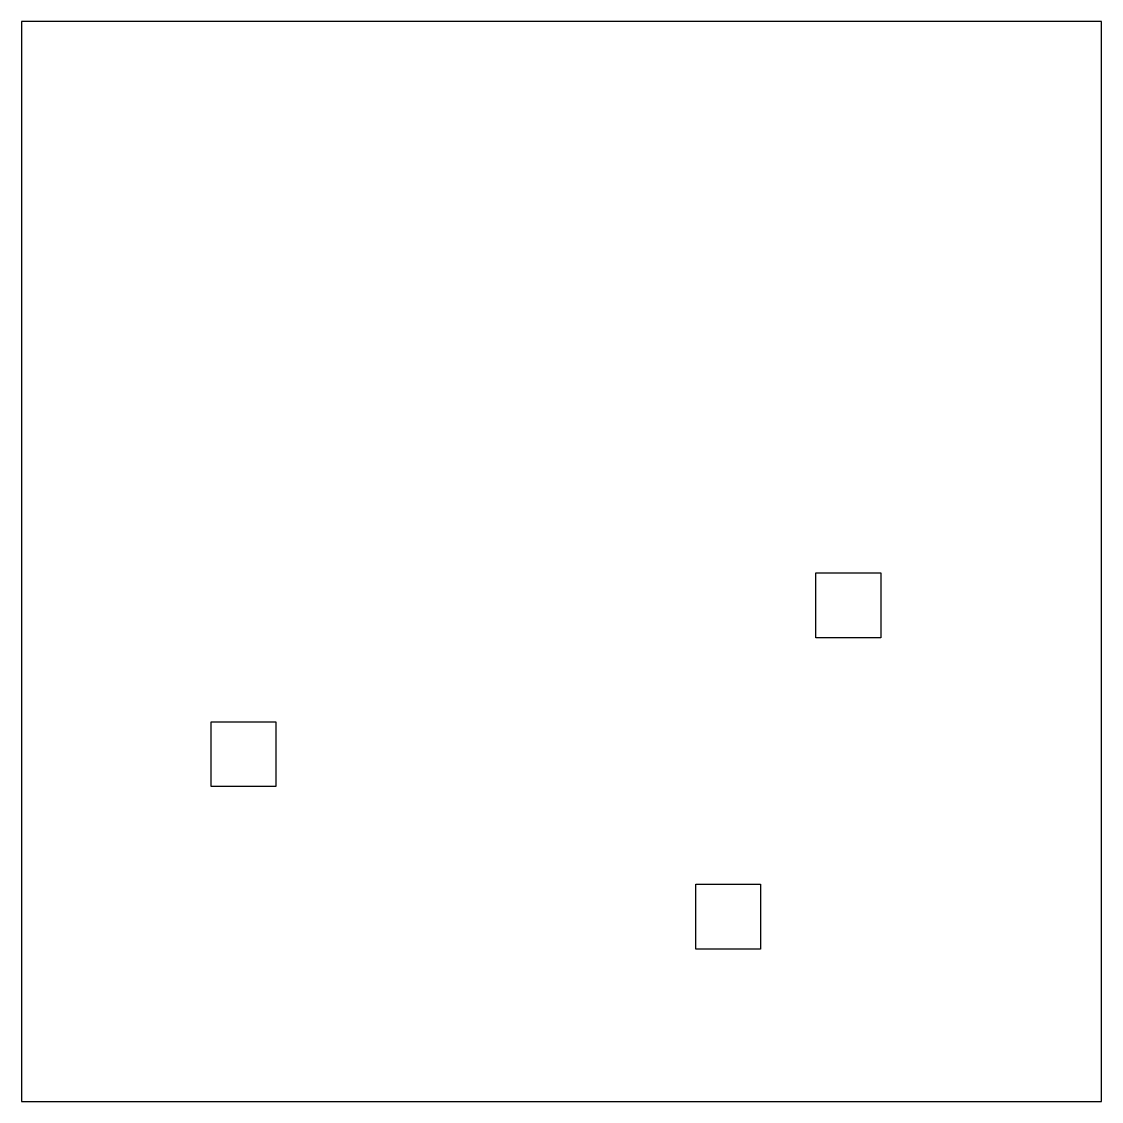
# Model space of a CAD drawing. Header units: millimetres. Extents: x 0 to 150, y 0 to 150.
import ezdxf

# ---------------------------------------------------------------- set-up
doc = ezdxf.new("R2010")
doc.units = ezdxf.units.MM
doc.layers.add('layer_267', color=1, linetype='Continuous')

msp = doc.modelspace()

# ---------------------------------------------------------------- linework, layer by layer
at = {"layer": 'layer_267'}
for points in [[(0, 0), (150, 0), (150, 150), (0, 150), (0, 0)], [(110.339, 64.4037), (110.339, 73.4037), (119.339, 73.4037), (119.339, 64.4037), (110.339, 64.4037)], [(26.3151, 43.7301), (26.3151, 52.7301), (35.3151, 52.7301), (35.3151, 43.7301), (26.3151, 43.7301)], [(93.6492, 21.1679), (93.6492, 30.1679), (102.649, 30.1679), (102.649, 21.1679), (93.6492, 21.1679)]]:
    msp.add_lwpolyline(points, dxfattribs=at)

doc.saveas('drawing.dxf')
